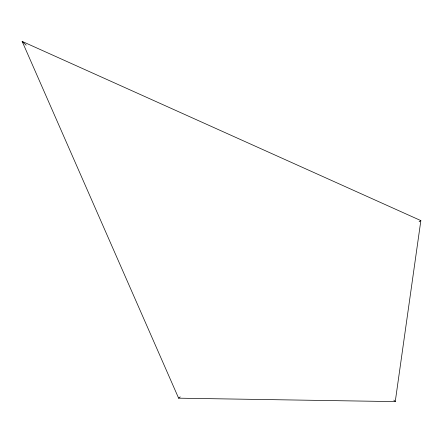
<?xml version="1.0" encoding="UTF-8"?>
<svg xmlns="http://www.w3.org/2000/svg" width="443" height="443" viewBox="0 0 443 443"><rect width="100%" height="100%" fill="white"/><g stroke="black" fill="none" stroke-linecap="round" stroke-linejoin="round"><path stroke-width="0.66" d="M395.25 401.607L420.85 220.597L22.15 41.393L178.618 398.179L395.25 401.607L393.833 400.107M178.618 398.179L180.235 396.884M419.122 221.749L420.85 220.597M22.15 41.393L26.192 45.169"/></g></svg>
